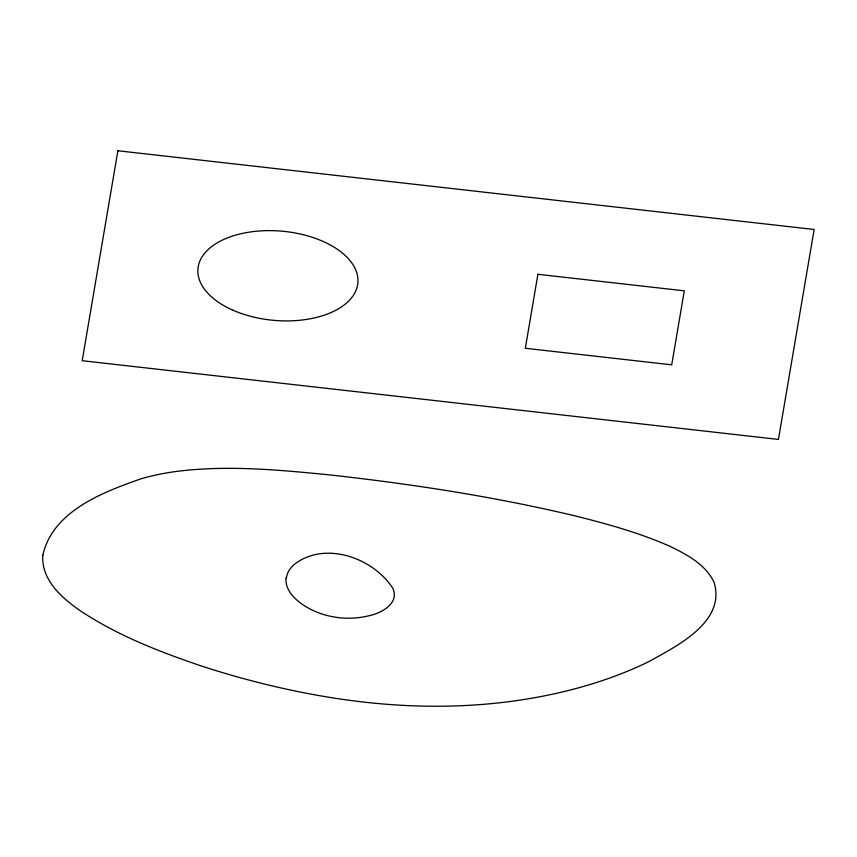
<?xml version="1.0" encoding="UTF-8"?>
<svg xmlns="http://www.w3.org/2000/svg" width="857" height="857" viewBox="0 0 857 857"><rect width="100%" height="100%" fill="white"/><g stroke="black" fill="none" stroke-linecap="round" stroke-linejoin="round"><path stroke-width="1.29" d="M42.861 555.047C40.922 579.686 61.8 597.918 80.162 610.687C116.531 634.887 157.538 651.009 198.685 665.075A544.474 303.678 5 0 0 262.97 683.672C319.083 697.555 376.673 706.136 434.553 706.243A347.599 193.875 5 0 0 510.601 701.454C543.906 697.02 576.857 689.596 608.577 678.455A379.651 211.754 5 0 0 649.306 661.39C677.191 645.696 725.718 622.193 714.192 582.535C705.814 564.667 687.4 554.8 670.442 546.541C639.311 532.679 606.317 523.67 573.322 515.464C493.386 496.535 412.046 484.066 330.438 474.982C278.3 469.818 225.423 464.698 173.21 471.875A175.685 97.987 5 0 0 141.212 478.752C103.076 492.1 52.802 510.986 42.861 555.047M286.12 578.229C285.102 586.274 290.041 593.58 295.59 598.904A68.817 38.383 5 0 0 305.799 606.606C324.257 617.704 347.053 620.886 367.964 615.979C380.422 613.623 399.898 603.789 392.827 588.266C373.202 557.853 324.857 540.403 294.112 564.549A60.772 33.894 5 0 0 287.941 572.433L286.12 578.229M117.891 150.757L82.186 360.701L778.435 439.427L814.15 229.483L117.891 150.757M537.907 274.283L525.32 348.274L671.717 364.825L684.304 290.834L537.907 274.283M232.279 309.902A80.269 44.768 5 0 0 357.701 284.288A80.269 44.768 5 0 0 243.774 233.115A80.269 44.768 5 0 0 232.279 309.902"/></g></svg>
